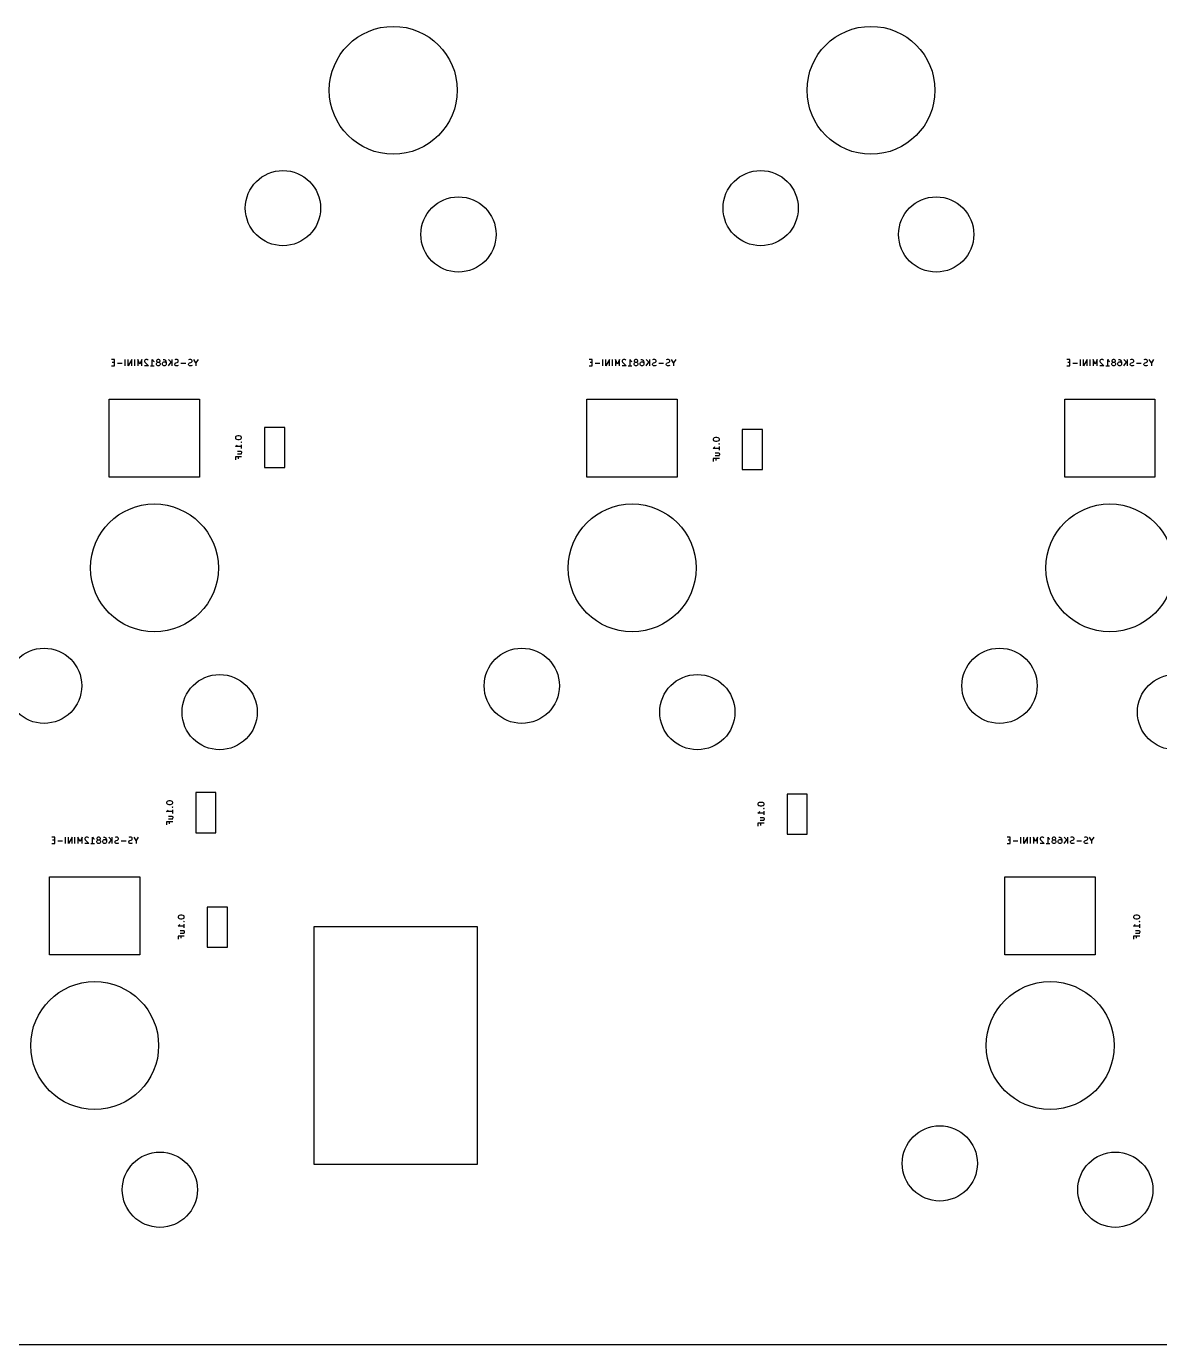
# Model space of a CAD drawing. Header units: millimetres. Extents: x -19 to 311, y -2 to 103.
# Drawn here: x 180.8 to 226, y -2.4 to 50.2 of the extents above; entities that cross this region are included whole.
import ezdxf

# ---------------------------------------------------------------- set-up
doc = ezdxf.new("R2010")
doc.units = ezdxf.units.MM
doc.layers.add('B.Fab', color=155, linetype='CONTINUOUS', true_color=0x585d84)
doc.layers.add('Edge.Cuts', color=254, linetype='CONTINUOUS', true_color=0xd0d2cd)

msp = doc.modelspace()

# ---------------------------------------------------------------- linework, layer by layer
at = {"layer": 'B.Fab', "linetype": 'CONTINUOUS'}
for p, q in [((184.331761, 36.886426), (184.212713, 36.886426)), ((184.331761, 36.636426), (184.331761, 36.886426)), ((184.760333, 36.636426), (184.760333, 36.886426)), ((185.022238, 36.886426), (184.879381, 36.636426)), ((184.879381, 36.636426), (184.879381, 36.886426)), ((185.022238, 36.636426), (185.022238, 36.886426)), ((185.141286, 36.636426), (185.141286, 36.886426)), ((185.343666, 36.707854), (185.260333, 36.886426)), ((185.260333, 36.886426), (185.260333, 36.636426)), ((185.427, 36.886426), (185.343666, 36.707854)), ((185.427, 36.636426), (185.427, 36.886426)), ((185.546047, 36.862616), (185.534142, 36.838807)), ((185.534142, 36.838807), (185.534142, 36.814997)), ((185.534142, 36.814997), (185.546047, 36.779283)), ((185.557952, 36.874521), (185.546047, 36.862616)), ((185.581761, 36.886426), (185.557952, 36.874521)), ((185.641285, 36.886426), (185.581761, 36.886426)), ((185.665095, 36.874521), (185.641285, 36.886426)), ((185.676999, 36.862616), (185.665095, 36.874521)), ((185.843666, 36.636426), (185.843666, 36.886426)), ((185.843666, 36.886426), (185.867475, 36.850711)), ((185.867475, 36.850711), (185.891285, 36.826902)), ((185.891285, 36.826902), (185.915094, 36.814997)), ((186.022237, 36.862616), (186.010332, 36.838807)), ((186.010332, 36.838807), (186.010332, 36.826902)), ((186.010332, 36.826902), (186.022237, 36.803092)), ((186.034142, 36.874521), (186.022237, 36.862616)), ((186.057951, 36.886426), (186.034142, 36.874521)), ((186.10557, 36.886426), (186.057951, 36.886426)), ((186.12938, 36.874521), (186.10557, 36.886426)), ((186.141285, 36.862616), (186.12938, 36.874521)), ((186.153189, 36.838807), (186.141285, 36.862616)), ((186.141285, 36.803092), (186.153189, 36.826902)), ((186.153189, 36.826902), (186.153189, 36.838807)), ((186.272237, 36.886426), (186.319856, 36.886426)), ((186.319856, 36.886426), (186.343665, 36.874521)), ((186.343665, 36.874521), (186.35557, 36.862616)), ((186.35557, 36.862616), (186.37938, 36.826902)), ((186.37938, 36.826902), (186.391284, 36.779283)), ((186.486523, 36.886426), (186.62938, 36.743569)), ((186.62938, 36.636426), (186.62938, 36.886426)), ((186.772237, 36.886426), (186.736522, 36.874521)), ((186.83176, 36.886426), (186.772237, 36.886426)), ((186.85557, 36.874521), (186.83176, 36.886426)), ((186.867475, 36.862616), (186.85557, 36.874521)), ((186.879379, 36.838807), (186.867475, 36.862616)), ((186.867475, 36.791188), (186.879379, 36.814997)), ((186.879379, 36.814997), (186.879379, 36.838807)), ((187.319856, 36.886426), (187.284141, 36.874521)), ((187.379379, 36.886426), (187.319856, 36.886426)), ((187.403189, 36.874521), (187.379379, 36.886426)), ((187.415094, 36.862616), (187.403189, 36.874521)), ((187.426998, 36.838807), (187.415094, 36.862616)), ((187.415094, 36.791188), (187.426998, 36.814997)), ((187.426998, 36.814997), (187.426998, 36.838807)), ((187.581761, 36.755473), (187.498427, 36.886426)), ((187.665094, 36.886426), (187.581761, 36.755473)), ((203.381761, 36.886426), (203.262713, 36.886426)), ((203.381761, 36.636426), (203.381761, 36.886426)), ((203.810333, 36.636426), (203.810333, 36.886426)), ((204.072238, 36.886426), (203.929381, 36.636426)), ((203.929381, 36.636426), (203.929381, 36.886426)), ((204.072238, 36.636426), (204.072238, 36.886426)), ((204.191286, 36.636426), (204.191286, 36.886426)), ((204.393666, 36.707854), (204.310333, 36.886426)), ((204.310333, 36.886426), (204.310333, 36.636426)), ((204.477, 36.886426), (204.393666, 36.707854)), ((204.477, 36.636426), (204.477, 36.886426)), ((204.596047, 36.862616), (204.584142, 36.838807)), ((204.584142, 36.838807), (204.584142, 36.814997)), ((204.584142, 36.814997), (204.596047, 36.779283)), ((204.607952, 36.874521), (204.596047, 36.862616)), ((204.631761, 36.886426), (204.607952, 36.874521)), ((204.691285, 36.886426), (204.631761, 36.886426)), ((204.715095, 36.874521), (204.691285, 36.886426)), ((204.726999, 36.862616), (204.715095, 36.874521)), ((204.893666, 36.636426), (204.893666, 36.886426)), ((204.893666, 36.886426), (204.917475, 36.850711)), ((204.917475, 36.850711), (204.941285, 36.826902)), ((204.941285, 36.826902), (204.965094, 36.814997)), ((205.072237, 36.862616), (205.060332, 36.838807)), ((205.060332, 36.838807), (205.060332, 36.826902)), ((205.060332, 36.826902), (205.072237, 36.803092)), ((205.084142, 36.874521), (205.072237, 36.862616)), ((205.107951, 36.886426), (205.084142, 36.874521)), ((205.15557, 36.886426), (205.107951, 36.886426)), ((205.17938, 36.874521), (205.15557, 36.886426)), ((205.191285, 36.862616), (205.17938, 36.874521)), ((205.203189, 36.838807), (205.191285, 36.862616)), ((205.191285, 36.803092), (205.203189, 36.826902)), ((205.203189, 36.826902), (205.203189, 36.838807)), ((205.322237, 36.886426), (205.369856, 36.886426)), ((205.369856, 36.886426), (205.393665, 36.874521)), ((205.393665, 36.874521), (205.40557, 36.862616)), ((205.40557, 36.862616), (205.42938, 36.826902)), ((205.42938, 36.826902), (205.441284, 36.779283)), ((205.536523, 36.886426), (205.67938, 36.743569)), ((205.67938, 36.636426), (205.67938, 36.886426)), ((205.822237, 36.886426), (205.786522, 36.874521)), ((205.88176, 36.886426), (205.822237, 36.886426)), ((205.90557, 36.874521), (205.88176, 36.886426)), ((205.917475, 36.862616), (205.90557, 36.874521)), ((205.929379, 36.838807), (205.917475, 36.862616)), ((205.917475, 36.791188), (205.929379, 36.814997)), ((205.929379, 36.814997), (205.929379, 36.838807)), ((206.369856, 36.886426), (206.334141, 36.874521)), ((206.429379, 36.886426), (206.369856, 36.886426)), ((206.453189, 36.874521), (206.429379, 36.886426)), ((206.465094, 36.862616), (206.453189, 36.874521)), ((206.476998, 36.838807), (206.465094, 36.862616)), ((206.465094, 36.791188), (206.476998, 36.814997)), ((206.476998, 36.814997), (206.476998, 36.838807)), ((206.631761, 36.755473), (206.548427, 36.886426)), ((206.715094, 36.886426), (206.631761, 36.755473)), ((222.431761, 36.886426), (222.312713, 36.886426)), ((222.431761, 36.636426), (222.431761, 36.886426)), ((222.860333, 36.636426), (222.860333, 36.886426)), ((223.122238, 36.886426), (222.979381, 36.636426)), ((222.979381, 36.636426), (222.979381, 36.886426)), ((223.122238, 36.636426), (223.122238, 36.886426)), ((223.241286, 36.636426), (223.241286, 36.886426)), ((223.443666, 36.707854), (223.360333, 36.886426)), ((223.360333, 36.886426), (223.360333, 36.636426)), ((223.527, 36.886426), (223.443666, 36.707854)), ((223.527, 36.636426), (223.527, 36.886426)), ((223.646047, 36.862616), (223.634142, 36.838807)), ((223.634142, 36.838807), (223.634142, 36.814997)), ((223.634142, 36.814997), (223.646047, 36.779283)), ((223.657952, 36.874521), (223.646047, 36.862616)), ((223.681761, 36.886426), (223.657952, 36.874521)), ((223.741285, 36.886426), (223.681761, 36.886426)), ((223.765095, 36.874521), (223.741285, 36.886426)), ((223.776999, 36.862616), (223.765095, 36.874521)), ((223.943666, 36.636426), (223.943666, 36.886426)), ((223.943666, 36.886426), (223.967475, 36.850711)), ((223.967475, 36.850711), (223.991285, 36.826902)), ((223.991285, 36.826902), (224.015094, 36.814997)), ((224.122237, 36.862616), (224.110332, 36.838807)), ((224.110332, 36.838807), (224.110332, 36.826902)), ((224.110332, 36.826902), (224.122237, 36.803092)), ((224.134142, 36.874521), (224.122237, 36.862616)), ((224.157951, 36.886426), (224.134142, 36.874521)), ((224.20557, 36.886426), (224.157951, 36.886426)), ((224.22938, 36.874521), (224.20557, 36.886426)), ((224.241285, 36.862616), (224.22938, 36.874521)), ((224.253189, 36.838807), (224.241285, 36.862616)), ((224.241285, 36.803092), (224.253189, 36.826902)), ((224.253189, 36.826902), (224.253189, 36.838807)), ((224.372237, 36.886426), (224.419856, 36.886426)), ((224.419856, 36.886426), (224.443665, 36.874521)), ((224.443665, 36.874521), (224.45557, 36.862616)), ((224.45557, 36.862616), (224.47938, 36.826902)), ((224.47938, 36.826902), (224.491284, 36.779283)), ((224.586523, 36.886426), (224.72938, 36.743569)), ((224.72938, 36.636426), (224.72938, 36.886426)), ((224.872237, 36.886426), (224.836522, 36.874521)), ((224.93176, 36.886426), (224.872237, 36.886426)), ((224.95557, 36.874521), (224.93176, 36.886426)), ((224.967475, 36.862616), (224.95557, 36.874521)), ((224.979379, 36.838807), (224.967475, 36.862616)), ((224.967475, 36.791188), (224.979379, 36.814997)), ((224.979379, 36.814997), (224.979379, 36.838807)), ((225.419856, 36.886426), (225.384141, 36.874521)), ((225.479379, 36.886426), (225.419856, 36.886426)), ((225.503189, 36.874521), (225.479379, 36.886426)), ((225.515094, 36.862616), (225.503189, 36.874521)), ((225.526998, 36.838807), (225.515094, 36.862616)), ((225.515094, 36.791188), (225.526998, 36.814997)), ((225.526998, 36.814997), (225.526998, 36.838807)), ((225.681761, 36.755473), (225.598427, 36.886426)), ((225.765094, 36.886426), (225.681761, 36.755473)), ((184.212713, 36.636426), (184.331761, 36.636426)), ((184.331761, 36.767378), (184.248427, 36.767378)), ((184.641285, 36.731664), (184.450809, 36.731664)), ((185.688904, 36.636426), (185.534142, 36.636426)), ((185.546047, 36.779283), (185.688904, 36.636426)), ((185.772237, 36.636426), (185.915094, 36.636426)), ((186.010332, 36.731664), (186.022237, 36.755473)), ((186.010332, 36.684045), (186.010332, 36.731664)), ((186.022237, 36.660235), (186.010332, 36.684045)), ((186.022237, 36.803092), (186.034142, 36.791188)), ((186.022237, 36.755473), (186.034142, 36.767378)), ((186.034142, 36.64833), (186.022237, 36.660235)), ((186.034142, 36.791188), (186.057951, 36.779283)), ((186.034142, 36.767378), (186.057951, 36.779283)), ((186.057951, 36.636426), (186.034142, 36.64833)), ((186.057951, 36.779283), (186.10557, 36.779283)), ((186.10557, 36.636426), (186.057951, 36.636426)), ((186.10557, 36.779283), (186.12938, 36.791188)), ((186.10557, 36.779283), (186.12938, 36.767378)), ((186.12938, 36.64833), (186.10557, 36.636426)), ((186.12938, 36.791188), (186.141285, 36.803092)), ((186.12938, 36.767378), (186.141285, 36.755473)), ((186.141285, 36.660235), (186.12938, 36.64833)), ((186.141285, 36.755473), (186.153189, 36.731664)), ((186.153189, 36.684045), (186.141285, 36.660235)), ((186.153189, 36.731664), (186.153189, 36.684045)), ((186.248427, 36.743569), (186.260332, 36.767378)), ((186.248427, 36.684045), (186.248427, 36.743569)), ((186.260332, 36.660235), (186.248427, 36.684045)), ((186.260332, 36.767378), (186.272237, 36.779283)), ((186.272237, 36.64833), (186.260332, 36.660235)), ((186.272237, 36.779283), (186.296046, 36.791188)), ((186.296046, 36.636426), (186.272237, 36.64833)), ((186.296046, 36.791188), (186.343665, 36.791188)), ((186.343665, 36.636426), (186.296046, 36.636426)), ((186.343665, 36.791188), (186.367475, 36.779283)), ((186.367475, 36.64833), (186.343665, 36.636426)), ((186.367475, 36.779283), (186.37938, 36.767378)), ((186.37938, 36.660235), (186.367475, 36.64833)), ((186.37938, 36.767378), (186.391284, 36.743569)), ((186.391284, 36.684045), (186.37938, 36.660235)), ((186.391284, 36.779283), (186.391284, 36.684045)), ((186.486523, 36.636426), (186.593665, 36.779283)), ((186.736522, 36.707854), (186.748427, 36.731664)), ((186.736522, 36.684045), (186.736522, 36.707854)), ((186.748427, 36.660235), (186.736522, 36.684045)), ((186.748427, 36.731664), (186.760332, 36.743569)), ((186.760332, 36.64833), (186.748427, 36.660235)), ((186.760332, 36.743569), (186.784141, 36.755473)), ((186.784141, 36.636426), (186.760332, 36.64833)), ((186.784141, 36.755473), (186.83176, 36.767378)), ((186.843665, 36.636426), (186.784141, 36.636426)), ((186.83176, 36.767378), (186.85557, 36.779283)), ((186.879379, 36.64833), (186.843665, 36.636426)), ((186.85557, 36.779283), (186.867475, 36.791188)), ((187.176999, 36.731664), (186.986523, 36.731664)), ((187.284141, 36.707854), (187.296046, 36.731664)), ((187.284141, 36.684045), (187.284141, 36.707854)), ((187.296046, 36.660235), (187.284141, 36.684045)), ((187.296046, 36.731664), (187.307951, 36.743569)), ((187.307951, 36.64833), (187.296046, 36.660235)), ((187.307951, 36.743569), (187.33176, 36.755473)), ((187.33176, 36.636426), (187.307951, 36.64833)), ((187.33176, 36.755473), (187.379379, 36.767378)), ((187.391284, 36.636426), (187.33176, 36.636426)), ((187.379379, 36.767378), (187.403189, 36.779283)), ((187.426998, 36.64833), (187.391284, 36.636426)), ((187.403189, 36.779283), (187.415094, 36.791188)), ((187.581761, 36.755473), (187.581761, 36.636426)), ((203.262713, 36.636426), (203.381761, 36.636426)), ((203.381761, 36.767378), (203.298427, 36.767378)), ((203.691285, 36.731664), (203.500809, 36.731664)), ((204.738904, 36.636426), (204.584142, 36.636426)), ((204.596047, 36.779283), (204.738904, 36.636426)), ((204.822237, 36.636426), (204.965094, 36.636426)), ((205.060332, 36.731664), (205.072237, 36.755473)), ((205.060332, 36.684045), (205.060332, 36.731664)), ((205.072237, 36.660235), (205.060332, 36.684045)), ((205.072237, 36.803092), (205.084142, 36.791188)), ((205.072237, 36.755473), (205.084142, 36.767378)), ((205.084142, 36.64833), (205.072237, 36.660235)), ((205.084142, 36.791188), (205.107951, 36.779283)), ((205.084142, 36.767378), (205.107951, 36.779283)), ((205.107951, 36.636426), (205.084142, 36.64833)), ((205.107951, 36.779283), (205.15557, 36.779283)), ((205.15557, 36.636426), (205.107951, 36.636426)), ((205.15557, 36.779283), (205.17938, 36.791188)), ((205.15557, 36.779283), (205.17938, 36.767378)), ((205.17938, 36.64833), (205.15557, 36.636426)), ((205.17938, 36.791188), (205.191285, 36.803092)), ((205.17938, 36.767378), (205.191285, 36.755473)), ((205.191285, 36.660235), (205.17938, 36.64833)), ((205.191285, 36.755473), (205.203189, 36.731664)), ((205.203189, 36.684045), (205.191285, 36.660235)), ((205.203189, 36.731664), (205.203189, 36.684045)), ((205.298427, 36.743569), (205.310332, 36.767378)), ((205.298427, 36.684045), (205.298427, 36.743569)), ((205.310332, 36.660235), (205.298427, 36.684045)), ((205.310332, 36.767378), (205.322237, 36.779283)), ((205.322237, 36.64833), (205.310332, 36.660235)), ((205.322237, 36.779283), (205.346046, 36.791188)), ((205.346046, 36.636426), (205.322237, 36.64833)), ((205.346046, 36.791188), (205.393665, 36.791188)), ((205.393665, 36.636426), (205.346046, 36.636426)), ((205.393665, 36.791188), (205.417475, 36.779283)), ((205.417475, 36.64833), (205.393665, 36.636426)), ((205.417475, 36.779283), (205.42938, 36.767378)), ((205.42938, 36.660235), (205.417475, 36.64833)), ((205.42938, 36.767378), (205.441284, 36.743569)), ((205.441284, 36.684045), (205.42938, 36.660235)), ((205.441284, 36.779283), (205.441284, 36.684045)), ((205.536523, 36.636426), (205.643665, 36.779283)), ((205.786522, 36.707854), (205.798427, 36.731664)), ((205.786522, 36.684045), (205.786522, 36.707854)), ((205.798427, 36.660235), (205.786522, 36.684045)), ((205.798427, 36.731664), (205.810332, 36.743569)), ((205.810332, 36.64833), (205.798427, 36.660235)), ((205.810332, 36.743569), (205.834141, 36.755473)), ((205.834141, 36.636426), (205.810332, 36.64833)), ((205.834141, 36.755473), (205.88176, 36.767378)), ((205.893665, 36.636426), (205.834141, 36.636426)), ((205.88176, 36.767378), (205.90557, 36.779283)), ((205.929379, 36.64833), (205.893665, 36.636426)), ((205.90557, 36.779283), (205.917475, 36.791188)), ((206.226999, 36.731664), (206.036523, 36.731664)), ((206.334141, 36.707854), (206.346046, 36.731664)), ((206.334141, 36.684045), (206.334141, 36.707854)), ((206.346046, 36.660235), (206.334141, 36.684045)), ((206.346046, 36.731664), (206.357951, 36.743569)), ((206.357951, 36.64833), (206.346046, 36.660235)), ((206.357951, 36.743569), (206.38176, 36.755473)), ((206.38176, 36.636426), (206.357951, 36.64833)), ((206.38176, 36.755473), (206.429379, 36.767378)), ((206.441284, 36.636426), (206.38176, 36.636426)), ((206.429379, 36.767378), (206.453189, 36.779283)), ((206.476998, 36.64833), (206.441284, 36.636426)), ((206.453189, 36.779283), (206.465094, 36.791188)), ((206.631761, 36.755473), (206.631761, 36.636426)), ((222.312713, 36.636426), (222.431761, 36.636426)), ((222.431761, 36.767378), (222.348427, 36.767378)), ((222.741285, 36.731664), (222.550809, 36.731664)), ((223.788904, 36.636426), (223.634142, 36.636426)), ((223.646047, 36.779283), (223.788904, 36.636426)), ((223.872237, 36.636426), (224.015094, 36.636426)), ((224.110332, 36.731664), (224.122237, 36.755473)), ((224.110332, 36.684045), (224.110332, 36.731664)), ((224.122237, 36.660235), (224.110332, 36.684045)), ((224.122237, 36.803092), (224.134142, 36.791188)), ((224.122237, 36.755473), (224.134142, 36.767378)), ((224.134142, 36.64833), (224.122237, 36.660235)), ((224.134142, 36.791188), (224.157951, 36.779283)), ((224.134142, 36.767378), (224.157951, 36.779283)), ((224.157951, 36.636426), (224.134142, 36.64833)), ((224.157951, 36.779283), (224.20557, 36.779283)), ((224.20557, 36.636426), (224.157951, 36.636426)), ((224.20557, 36.779283), (224.22938, 36.791188)), ((224.20557, 36.779283), (224.22938, 36.767378)), ((224.22938, 36.64833), (224.20557, 36.636426)), ((224.22938, 36.791188), (224.241285, 36.803092)), ((224.22938, 36.767378), (224.241285, 36.755473)), ((224.241285, 36.660235), (224.22938, 36.64833)), ((224.241285, 36.755473), (224.253189, 36.731664)), ((224.253189, 36.684045), (224.241285, 36.660235)), ((224.253189, 36.731664), (224.253189, 36.684045)), ((224.348427, 36.743569), (224.360332, 36.767378)), ((224.348427, 36.684045), (224.348427, 36.743569)), ((224.360332, 36.660235), (224.348427, 36.684045)), ((224.360332, 36.767378), (224.372237, 36.779283)), ((224.372237, 36.64833), (224.360332, 36.660235)), ((224.372237, 36.779283), (224.396046, 36.791188)), ((224.396046, 36.636426), (224.372237, 36.64833)), ((224.396046, 36.791188), (224.443665, 36.791188)), ((224.443665, 36.636426), (224.396046, 36.636426)), ((224.443665, 36.791188), (224.467475, 36.779283)), ((224.467475, 36.64833), (224.443665, 36.636426)), ((224.467475, 36.779283), (224.47938, 36.767378)), ((224.47938, 36.660235), (224.467475, 36.64833)), ((224.47938, 36.767378), (224.491284, 36.743569)), ((224.491284, 36.684045), (224.47938, 36.660235)), ((224.491284, 36.779283), (224.491284, 36.684045)), ((224.586523, 36.636426), (224.693665, 36.779283)), ((224.836522, 36.707854), (224.848427, 36.731664)), ((224.836522, 36.684045), (224.836522, 36.707854)), ((224.848427, 36.660235), (224.836522, 36.684045)), ((224.848427, 36.731664), (224.860332, 36.743569)), ((224.860332, 36.64833), (224.848427, 36.660235)), ((224.860332, 36.743569), (224.884141, 36.755473)), ((224.884141, 36.636426), (224.860332, 36.64833)), ((224.884141, 36.755473), (224.93176, 36.767378)), ((224.943665, 36.636426), (224.884141, 36.636426)), ((224.93176, 36.767378), (224.95557, 36.779283)), ((224.979379, 36.64833), (224.943665, 36.636426)), ((224.95557, 36.779283), (224.967475, 36.791188)), ((225.276999, 36.731664), (225.086523, 36.731664)), ((225.384141, 36.707854), (225.396046, 36.731664)), ((225.384141, 36.684045), (225.384141, 36.707854)), ((225.396046, 36.660235), (225.384141, 36.684045)), ((225.396046, 36.731664), (225.407951, 36.743569)), ((225.407951, 36.64833), (225.396046, 36.660235)), ((225.407951, 36.743569), (225.43176, 36.755473)), ((225.43176, 36.636426), (225.407951, 36.64833)), ((225.43176, 36.755473), (225.479379, 36.767378)), ((225.491284, 36.636426), (225.43176, 36.636426)), ((225.479379, 36.767378), (225.503189, 36.779283)), ((225.526998, 36.64833), (225.491284, 36.636426)), ((225.503189, 36.779283), (225.515094, 36.791188)), ((225.681761, 36.755473), (225.681761, 36.636426)), ((189.166729, 33.809024), (189.154824, 33.785215)), ((189.154824, 33.785215), (189.154824, 33.761405)), ((189.154824, 33.761405), (189.166729, 33.737596)), ((189.178634, 33.820929), (189.166729, 33.809024)), ((189.166729, 33.737596), (189.178634, 33.725691)), ((189.202443, 33.832834), (189.178634, 33.820929)), ((189.178634, 33.725691), (189.202443, 33.713786)), ((189.250062, 33.844738), (189.202443, 33.832834)), ((189.202443, 33.713786), (189.250062, 33.701881)), ((189.309586, 33.844738), (189.250062, 33.844738)), ((189.250062, 33.701881), (189.309586, 33.701881)), ((189.357205, 33.832834), (189.309586, 33.844738)), ((189.309586, 33.701881), (189.357205, 33.713786)), ((189.381015, 33.820929), (189.357205, 33.832834)), ((189.357205, 33.713786), (189.381015, 33.725691)), ((189.39292, 33.809024), (189.381015, 33.820929)), ((189.381015, 33.725691), (189.39292, 33.737596)), ((189.404824, 33.785215), (189.39292, 33.809024)), ((189.39292, 33.737596), (189.404824, 33.761405)), ((189.404824, 33.761405), (189.404824, 33.785215)), ((190.32125, 34.1745), (190.32125, 32.5745)), ((191.12125, 34.1745), (190.32125, 34.1745)), ((191.12125, 32.5745), (191.12125, 34.1745)), ((208.216729, 33.735024), (208.204824, 33.711215)), ((208.204824, 33.711215), (208.204824, 33.687405)), ((208.204824, 33.687405), (208.216729, 33.663596)), ((208.228634, 33.746929), (208.216729, 33.735024)), ((208.216729, 33.663596), (208.228634, 33.651691)), ((208.252443, 33.758834), (208.228634, 33.746929)), ((208.228634, 33.651691), (208.252443, 33.639786)), ((208.300062, 33.770738), (208.252443, 33.758834)), ((208.359586, 33.770738), (208.300062, 33.770738)), ((208.407205, 33.758834), (208.359586, 33.770738)), ((208.431015, 33.746929), (208.407205, 33.758834)), ((208.407205, 33.639786), (208.431015, 33.651691)), ((208.44292, 33.735024), (208.431015, 33.746929)), ((208.431015, 33.651691), (208.44292, 33.663596)), ((208.454824, 33.711215), (208.44292, 33.735024)), ((208.44292, 33.663596), (208.454824, 33.687405)), ((208.454824, 33.687405), (208.454824, 33.711215)), ((209.37125, 34.1005), (209.37125, 32.5005)), ((210.17125, 34.1005), (209.37125, 34.1005)), ((210.17125, 32.5005), (210.17125, 34.1005)), ((189.154824, 33.416167), (189.190539, 33.439976)), ((189.404824, 33.416167), (189.154824, 33.416167)), ((189.190539, 33.439976), (189.214348, 33.463786)), ((189.214348, 33.463786), (189.226253, 33.487595)), ((189.238158, 33.237596), (189.36911, 33.237596)), ((189.238158, 33.130453), (189.404824, 33.130453)), ((189.36911, 33.237596), (189.39292, 33.225691)), ((189.39292, 33.606643), (189.381015, 33.594739)), ((189.381015, 33.594739), (189.39292, 33.582834)), ((189.381015, 33.594739), (189.404824, 33.594739)), ((189.39292, 33.142358), (189.381015, 33.130453)), ((189.404824, 33.594739), (189.39292, 33.606643)), ((189.39292, 33.582834), (189.404824, 33.594739)), ((189.39292, 33.225691), (189.404824, 33.201881)), ((189.404824, 33.166167), (189.39292, 33.142358)), ((189.404824, 33.344738), (189.404824, 33.487595)), ((189.404824, 33.201881), (189.404824, 33.166167)), ((208.204824, 33.342167), (208.240539, 33.365976)), ((208.454824, 33.342167), (208.204824, 33.342167)), ((208.240539, 33.365976), (208.264348, 33.389786)), ((208.252443, 33.639786), (208.300062, 33.627881)), ((208.264348, 33.389786), (208.276253, 33.413595)), ((208.288158, 33.163596), (208.41911, 33.163596)), ((208.300062, 33.627881), (208.359586, 33.627881)), ((208.359586, 33.627881), (208.407205, 33.639786)), ((208.41911, 33.163596), (208.44292, 33.151691)), ((208.44292, 33.532643), (208.431015, 33.520739)), ((208.431015, 33.520739), (208.44292, 33.508834)), ((208.431015, 33.520739), (208.454824, 33.520739)), ((208.454824, 33.520739), (208.44292, 33.532643)), ((208.44292, 33.508834), (208.454824, 33.520739)), ((208.44292, 33.151691), (208.454824, 33.127881)), ((208.454824, 33.270738), (208.454824, 33.413595)), ((208.454824, 33.127881), (208.454824, 33.092167)), ((189.404824, 33.011406), (189.154824, 33.011406)), ((189.154824, 33.011406), (189.154824, 32.892358)), ((189.273872, 32.928072), (189.273872, 33.011406)), ((208.454824, 32.937406), (208.204824, 32.937406)), ((208.204824, 32.937406), (208.204824, 32.818358)), ((208.288158, 33.056453), (208.454824, 33.056453)), ((208.323872, 32.854072), (208.323872, 32.937406)), ((208.44292, 33.068358), (208.431015, 33.056453)), ((208.454824, 33.092167), (208.44292, 33.068358)), ((190.32125, 32.5745), (191.12125, 32.5745)), ((209.37125, 32.5005), (210.17125, 32.5005)), ((187.57425, 19.615), (187.57425, 18.015)), ((188.37425, 19.615), (187.57425, 19.615)), ((188.37425, 18.015), (188.37425, 19.615)), ((211.15975, 19.555), (211.15975, 17.955)), ((211.95975, 19.555), (211.15975, 19.555)), ((211.95975, 17.955), (211.95975, 19.555)), ((186.419729, 19.249524), (186.407824, 19.225715)), ((186.407824, 19.225715), (186.407824, 19.201905)), ((186.407824, 19.201905), (186.419729, 19.178096)), ((186.431634, 19.261429), (186.419729, 19.249524)), ((186.419729, 19.178096), (186.431634, 19.166191)), ((186.455443, 19.273334), (186.431634, 19.261429)), ((186.431634, 19.166191), (186.455443, 19.154286)), ((186.503062, 19.285238), (186.455443, 19.273334)), ((186.455443, 19.154286), (186.503062, 19.142381)), ((186.467348, 18.904286), (186.479253, 18.928095)), ((186.562586, 19.285238), (186.503062, 19.285238)), ((186.503062, 19.142381), (186.562586, 19.142381)), ((186.610205, 19.273334), (186.562586, 19.285238)), ((186.562586, 19.142381), (186.610205, 19.154286)), ((186.634015, 19.261429), (186.610205, 19.273334)), ((186.610205, 19.154286), (186.634015, 19.166191)), ((186.64592, 19.249524), (186.634015, 19.261429)), ((186.634015, 19.166191), (186.64592, 19.178096)), ((186.64592, 19.047143), (186.634015, 19.035239)), ((186.634015, 19.035239), (186.64592, 19.023334)), ((186.634015, 19.035239), (186.657824, 19.035239)), ((186.657824, 19.225715), (186.64592, 19.249524)), ((186.64592, 19.178096), (186.657824, 19.201905)), ((186.657824, 19.035239), (186.64592, 19.047143)), ((186.64592, 19.023334), (186.657824, 19.035239)), ((186.657824, 19.201905), (186.657824, 19.225715)), ((186.657824, 18.785238), (186.657824, 18.928095)), ((210.005229, 19.189524), (209.993324, 19.165715)), ((209.993324, 19.165715), (209.993324, 19.141905)), ((209.993324, 19.141905), (210.005229, 19.118096)), ((210.017134, 19.201429), (210.005229, 19.189524)), ((210.005229, 19.118096), (210.017134, 19.106191)), ((210.040943, 19.213334), (210.017134, 19.201429)), ((210.017134, 19.106191), (210.040943, 19.094286)), ((210.088562, 19.225238), (210.040943, 19.213334)), ((210.040943, 19.094286), (210.088562, 19.082381)), ((210.148086, 19.225238), (210.088562, 19.225238)), ((210.088562, 19.082381), (210.148086, 19.082381)), ((210.195705, 19.213334), (210.148086, 19.225238)), ((210.148086, 19.082381), (210.195705, 19.094286)), ((210.219515, 19.201429), (210.195705, 19.213334)), ((210.195705, 19.094286), (210.219515, 19.106191)), ((210.23142, 19.189524), (210.219515, 19.201429)), ((210.219515, 19.106191), (210.23142, 19.118096)), ((210.23142, 18.987143), (210.219515, 18.975239)), ((210.219515, 18.975239), (210.23142, 18.963334)), ((210.219515, 18.975239), (210.243324, 18.975239)), ((210.243324, 19.165715), (210.23142, 19.189524)), ((210.23142, 19.118096), (210.243324, 19.141905)), ((210.243324, 18.975239), (210.23142, 18.987143)), ((210.23142, 18.963334), (210.243324, 18.975239)), ((210.243324, 19.141905), (210.243324, 19.165715)), ((186.407824, 18.856667), (186.443539, 18.880476)), ((186.657824, 18.856667), (186.407824, 18.856667)), ((186.657824, 18.451906), (186.407824, 18.451906)), ((186.407824, 18.451906), (186.407824, 18.332858)), ((186.443539, 18.880476), (186.467348, 18.904286)), ((186.491158, 18.678096), (186.62211, 18.678096)), ((186.491158, 18.570953), (186.657824, 18.570953)), ((186.526872, 18.368572), (186.526872, 18.451906)), ((186.62211, 18.678096), (186.64592, 18.666191)), ((186.64592, 18.582858), (186.634015, 18.570953)), ((186.64592, 18.666191), (186.657824, 18.642381)), ((186.657824, 18.606667), (186.64592, 18.582858)), ((186.657824, 18.642381), (186.657824, 18.606667)), ((209.993324, 18.796667), (210.029039, 18.820476)), ((210.243324, 18.796667), (209.993324, 18.796667)), ((210.029039, 18.820476), (210.052848, 18.844286)), ((210.052848, 18.844286), (210.064753, 18.868095)), ((210.076658, 18.618096), (210.20761, 18.618096)), ((210.076658, 18.510953), (210.243324, 18.510953)), ((210.20761, 18.618096), (210.23142, 18.606191)), ((210.23142, 18.522858), (210.219515, 18.510953)), ((210.23142, 18.606191), (210.243324, 18.582381)), ((210.243324, 18.546667), (210.23142, 18.522858)), ((210.243324, 18.725238), (210.243324, 18.868095)), ((210.243324, 18.582381), (210.243324, 18.546667)), ((187.57425, 18.015), (188.37425, 18.015)), ((210.243324, 18.391906), (209.993324, 18.391906)), ((209.993324, 18.391906), (209.993324, 18.272858)), ((210.112372, 18.308572), (210.112372, 18.391906)), ((211.15975, 17.955), (211.95975, 17.955)), ((181.950461, 17.836426), (181.831413, 17.836426)), ((181.831413, 17.586426), (181.950461, 17.586426)), ((181.950461, 17.717378), (181.867127, 17.717378)), ((181.950461, 17.586426), (181.950461, 17.836426)), ((182.259985, 17.681664), (182.069509, 17.681664)), ((182.379033, 17.586426), (182.379033, 17.836426)), ((182.640938, 17.836426), (182.498081, 17.586426)), ((182.498081, 17.586426), (182.498081, 17.836426)), ((182.640938, 17.586426), (182.640938, 17.836426)), ((182.759986, 17.586426), (182.759986, 17.836426)), ((182.962366, 17.657854), (182.879033, 17.836426)), ((182.879033, 17.836426), (182.879033, 17.586426)), ((183.0457, 17.836426), (182.962366, 17.657854)), ((183.0457, 17.586426), (183.0457, 17.836426)), ((183.164747, 17.812616), (183.152842, 17.788807)), ((183.152842, 17.788807), (183.152842, 17.764997)), ((183.152842, 17.764997), (183.164747, 17.729283)), ((183.307604, 17.586426), (183.152842, 17.586426)), ((183.176652, 17.824521), (183.164747, 17.812616)), ((183.164747, 17.729283), (183.307604, 17.586426)), ((183.200461, 17.836426), (183.176652, 17.824521)), ((183.259985, 17.836426), (183.200461, 17.836426)), ((183.283795, 17.824521), (183.259985, 17.836426)), ((183.295699, 17.812616), (183.283795, 17.824521)), ((183.390937, 17.586426), (183.533794, 17.586426)), ((183.462366, 17.586426), (183.462366, 17.836426)), ((183.462366, 17.836426), (183.486175, 17.800711)), ((183.486175, 17.800711), (183.509985, 17.776902)), ((183.509985, 17.776902), (183.533794, 17.764997)), ((183.640937, 17.812616), (183.629032, 17.788807)), ((183.629032, 17.788807), (183.629032, 17.776902)), ((183.629032, 17.776902), (183.640937, 17.753092)), ((183.629032, 17.681664), (183.640937, 17.705473)), ((183.629032, 17.634045), (183.629032, 17.681664)), ((183.640937, 17.610235), (183.629032, 17.634045)), ((183.652842, 17.824521), (183.640937, 17.812616)), ((183.640937, 17.753092), (183.652842, 17.741188)), ((183.640937, 17.705473), (183.652842, 17.717378)), ((183.652842, 17.59833), (183.640937, 17.610235)), ((183.676651, 17.836426), (183.652842, 17.824521)), ((183.652842, 17.741188), (183.676651, 17.729283)), ((183.652842, 17.717378), (183.676651, 17.729283)), ((183.676651, 17.586426), (183.652842, 17.59833)), ((183.72427, 17.836426), (183.676651, 17.836426)), ((183.676651, 17.729283), (183.72427, 17.729283)), ((183.72427, 17.586426), (183.676651, 17.586426)), ((183.74808, 17.824521), (183.72427, 17.836426)), ((183.72427, 17.729283), (183.74808, 17.741188)), ((183.72427, 17.729283), (183.74808, 17.717378)), ((183.74808, 17.59833), (183.72427, 17.586426)), ((183.759985, 17.812616), (183.74808, 17.824521)), ((183.74808, 17.741188), (183.759985, 17.753092)), ((183.74808, 17.717378), (183.759985, 17.705473)), ((183.759985, 17.610235), (183.74808, 17.59833)), ((183.771889, 17.788807), (183.759985, 17.812616)), ((183.759985, 17.753092), (183.771889, 17.776902)), ((183.759985, 17.705473), (183.771889, 17.681664)), ((183.771889, 17.634045), (183.759985, 17.610235)), ((183.771889, 17.776902), (183.771889, 17.788807)), ((183.771889, 17.681664), (183.771889, 17.634045)), ((183.867127, 17.693569), (183.879032, 17.717378)), ((183.867127, 17.634045), (183.867127, 17.693569)), ((183.879032, 17.610235), (183.867127, 17.634045)), ((183.879032, 17.717378), (183.890937, 17.729283)), ((183.890937, 17.59833), (183.879032, 17.610235)), ((183.890937, 17.836426), (183.938556, 17.836426)), ((183.890937, 17.729283), (183.914746, 17.741188)), ((183.914746, 17.586426), (183.890937, 17.59833)), ((183.914746, 17.741188), (183.962365, 17.741188)), ((183.962365, 17.586426), (183.914746, 17.586426)), ((183.938556, 17.836426), (183.962365, 17.824521)), ((183.962365, 17.824521), (183.97427, 17.812616)), ((183.962365, 17.741188), (183.986175, 17.729283)), ((183.986175, 17.59833), (183.962365, 17.586426)), ((183.97427, 17.812616), (183.99808, 17.776902)), ((183.986175, 17.729283), (183.99808, 17.717378)), ((183.99808, 17.610235), (183.986175, 17.59833)), ((183.99808, 17.776902), (184.009984, 17.729283)), ((183.99808, 17.717378), (184.009984, 17.693569)), ((184.009984, 17.634045), (183.99808, 17.610235)), ((184.009984, 17.729283), (184.009984, 17.634045)), ((184.105223, 17.836426), (184.24808, 17.693569)), ((184.105223, 17.586426), (184.212365, 17.729283)), ((184.24808, 17.586426), (184.24808, 17.836426)), ((184.390937, 17.836426), (184.355222, 17.824521)), ((184.355222, 17.657854), (184.367127, 17.681664)), ((184.355222, 17.634045), (184.355222, 17.657854)), ((184.367127, 17.610235), (184.355222, 17.634045)), ((184.367127, 17.681664), (184.379032, 17.693569)), ((184.379032, 17.59833), (184.367127, 17.610235)), ((184.379032, 17.693569), (184.402841, 17.705473)), ((184.402841, 17.586426), (184.379032, 17.59833)), ((184.45046, 17.836426), (184.390937, 17.836426)), ((184.402841, 17.705473), (184.45046, 17.717378)), ((184.462365, 17.586426), (184.402841, 17.586426)), ((184.47427, 17.824521), (184.45046, 17.836426)), ((184.45046, 17.717378), (184.47427, 17.729283)), ((184.498079, 17.59833), (184.462365, 17.586426)), ((184.486175, 17.812616), (184.47427, 17.824521)), ((184.47427, 17.729283), (184.486175, 17.741188)), ((184.498079, 17.788807), (184.486175, 17.812616)), ((184.486175, 17.741188), (184.498079, 17.764997)), ((184.498079, 17.764997), (184.498079, 17.788807)), ((184.795699, 17.681664), (184.605223, 17.681664)), ((184.938556, 17.836426), (184.902841, 17.824521)), ((184.902841, 17.657854), (184.914746, 17.681664)), ((184.902841, 17.634045), (184.902841, 17.657854)), ((184.914746, 17.610235), (184.902841, 17.634045)), ((184.914746, 17.681664), (184.926651, 17.693569)), ((184.926651, 17.59833), (184.914746, 17.610235)), ((184.926651, 17.693569), (184.95046, 17.705473)), ((184.95046, 17.586426), (184.926651, 17.59833)), ((184.998079, 17.836426), (184.938556, 17.836426)), ((184.95046, 17.705473), (184.998079, 17.717378)), ((185.009984, 17.586426), (184.95046, 17.586426)), ((185.021889, 17.824521), (184.998079, 17.836426)), ((184.998079, 17.717378), (185.021889, 17.729283)), ((185.045698, 17.59833), (185.009984, 17.586426)), ((185.033794, 17.812616), (185.021889, 17.824521)), ((185.021889, 17.729283), (185.033794, 17.741188)), ((185.045698, 17.788807), (185.033794, 17.812616)), ((185.033794, 17.741188), (185.045698, 17.764997)), ((185.045698, 17.764997), (185.045698, 17.788807)), ((185.200461, 17.705473), (185.117127, 17.836426)), ((185.283794, 17.836426), (185.200461, 17.705473)), ((185.200461, 17.705473), (185.200461, 17.586426)), ((220.050461, 17.836426), (219.931413, 17.836426)), ((219.931413, 17.586426), (220.050461, 17.586426)), ((220.050461, 17.717378), (219.967127, 17.717378)), ((220.050461, 17.586426), (220.050461, 17.836426)), ((220.359985, 17.681664), (220.169509, 17.681664)), ((220.479033, 17.586426), (220.479033, 17.836426)), ((220.740938, 17.836426), (220.598081, 17.586426)), ((220.598081, 17.586426), (220.598081, 17.836426)), ((220.740938, 17.586426), (220.740938, 17.836426)), ((220.859986, 17.586426), (220.859986, 17.836426)), ((221.062366, 17.657854), (220.979033, 17.836426)), ((220.979033, 17.836426), (220.979033, 17.586426)), ((221.1457, 17.836426), (221.062366, 17.657854)), ((221.1457, 17.586426), (221.1457, 17.836426)), ((221.264747, 17.812616), (221.252842, 17.788807)), ((221.252842, 17.788807), (221.252842, 17.764997)), ((221.252842, 17.764997), (221.264747, 17.729283)), ((221.407604, 17.586426), (221.252842, 17.586426)), ((221.276652, 17.824521), (221.264747, 17.812616)), ((221.264747, 17.729283), (221.407604, 17.586426)), ((221.300461, 17.836426), (221.276652, 17.824521)), ((221.359985, 17.836426), (221.300461, 17.836426)), ((221.383795, 17.824521), (221.359985, 17.836426)), ((221.395699, 17.812616), (221.383795, 17.824521)), ((221.490937, 17.586426), (221.633794, 17.586426)), ((221.562366, 17.586426), (221.562366, 17.836426)), ((221.562366, 17.836426), (221.586175, 17.800711)), ((221.586175, 17.800711), (221.609985, 17.776902)), ((221.609985, 17.776902), (221.633794, 17.764997)), ((221.740937, 17.812616), (221.729032, 17.788807)), ((221.729032, 17.788807), (221.729032, 17.776902)), ((221.729032, 17.776902), (221.740937, 17.753092)), ((221.729032, 17.681664), (221.740937, 17.705473)), ((221.729032, 17.634045), (221.729032, 17.681664)), ((221.740937, 17.610235), (221.729032, 17.634045)), ((221.752842, 17.824521), (221.740937, 17.812616)), ((221.740937, 17.753092), (221.752842, 17.741188)), ((221.740937, 17.705473), (221.752842, 17.717378)), ((221.752842, 17.59833), (221.740937, 17.610235)), ((221.776651, 17.836426), (221.752842, 17.824521)), ((221.752842, 17.741188), (221.776651, 17.729283)), ((221.752842, 17.717378), (221.776651, 17.729283)), ((221.776651, 17.586426), (221.752842, 17.59833)), ((221.82427, 17.836426), (221.776651, 17.836426)), ((221.776651, 17.729283), (221.82427, 17.729283)), ((221.82427, 17.586426), (221.776651, 17.586426)), ((221.84808, 17.824521), (221.82427, 17.836426)), ((221.82427, 17.729283), (221.84808, 17.741188)), ((221.82427, 17.729283), (221.84808, 17.717378)), ((221.84808, 17.59833), (221.82427, 17.586426)), ((221.859985, 17.812616), (221.84808, 17.824521)), ((221.84808, 17.741188), (221.859985, 17.753092)), ((221.84808, 17.717378), (221.859985, 17.705473)), ((221.859985, 17.610235), (221.84808, 17.59833)), ((221.871889, 17.788807), (221.859985, 17.812616)), ((221.859985, 17.753092), (221.871889, 17.776902)), ((221.859985, 17.705473), (221.871889, 17.681664)), ((221.871889, 17.634045), (221.859985, 17.610235)), ((221.871889, 17.776902), (221.871889, 17.788807)), ((221.871889, 17.681664), (221.871889, 17.634045)), ((221.967127, 17.693569), (221.979032, 17.717378)), ((221.967127, 17.634045), (221.967127, 17.693569)), ((221.979032, 17.610235), (221.967127, 17.634045)), ((221.979032, 17.717378), (221.990937, 17.729283)), ((221.990937, 17.59833), (221.979032, 17.610235)), ((221.990937, 17.836426), (222.038556, 17.836426)), ((221.990937, 17.729283), (222.014746, 17.741188)), ((222.014746, 17.586426), (221.990937, 17.59833)), ((222.014746, 17.741188), (222.062365, 17.741188)), ((222.062365, 17.586426), (222.014746, 17.586426)), ((222.038556, 17.836426), (222.062365, 17.824521)), ((222.062365, 17.824521), (222.07427, 17.812616)), ((222.062365, 17.741188), (222.086175, 17.729283)), ((222.086175, 17.59833), (222.062365, 17.586426)), ((222.07427, 17.812616), (222.09808, 17.776902)), ((222.086175, 17.729283), (222.09808, 17.717378)), ((222.09808, 17.610235), (222.086175, 17.59833)), ((222.09808, 17.776902), (222.109984, 17.729283)), ((222.09808, 17.717378), (222.109984, 17.693569)), ((222.109984, 17.634045), (222.09808, 17.610235)), ((222.109984, 17.729283), (222.109984, 17.634045)), ((222.205223, 17.836426), (222.34808, 17.693569)), ((222.205223, 17.586426), (222.312365, 17.729283)), ((222.34808, 17.586426), (222.34808, 17.836426)), ((222.490937, 17.836426), (222.455222, 17.824521)), ((222.455222, 17.657854), (222.467127, 17.681664)), ((222.455222, 17.634045), (222.455222, 17.657854)), ((222.467127, 17.610235), (222.455222, 17.634045)), ((222.467127, 17.681664), (222.479032, 17.693569)), ((222.479032, 17.59833), (222.467127, 17.610235)), ((222.479032, 17.693569), (222.502841, 17.705473)), ((222.502841, 17.586426), (222.479032, 17.59833)), ((222.55046, 17.836426), (222.490937, 17.836426)), ((222.502841, 17.705473), (222.55046, 17.717378)), ((222.562365, 17.586426), (222.502841, 17.586426)), ((222.57427, 17.824521), (222.55046, 17.836426)), ((222.55046, 17.717378), (222.57427, 17.729283)), ((222.598079, 17.59833), (222.562365, 17.586426)), ((222.586175, 17.812616), (222.57427, 17.824521)), ((222.57427, 17.729283), (222.586175, 17.741188)), ((222.598079, 17.788807), (222.586175, 17.812616)), ((222.586175, 17.741188), (222.598079, 17.764997)), ((222.598079, 17.764997), (222.598079, 17.788807)), ((222.895699, 17.681664), (222.705223, 17.681664)), ((223.038556, 17.836426), (223.002841, 17.824521)), ((223.002841, 17.657854), (223.014746, 17.681664)), ((223.002841, 17.634045), (223.002841, 17.657854)), ((223.014746, 17.610235), (223.002841, 17.634045)), ((223.014746, 17.681664), (223.026651, 17.693569)), ((223.026651, 17.59833), (223.014746, 17.610235)), ((223.026651, 17.693569), (223.05046, 17.705473)), ((223.05046, 17.586426), (223.026651, 17.59833)), ((223.098079, 17.836426), (223.038556, 17.836426)), ((223.05046, 17.705473), (223.098079, 17.717378)), ((223.109984, 17.586426), (223.05046, 17.586426)), ((223.121889, 17.824521), (223.098079, 17.836426)), ((223.098079, 17.717378), (223.121889, 17.729283)), ((223.145698, 17.59833), (223.109984, 17.586426)), ((223.133794, 17.812616), (223.121889, 17.824521)), ((223.121889, 17.729283), (223.133794, 17.741188)), ((223.145698, 17.788807), (223.133794, 17.812616)), ((223.133794, 17.741188), (223.145698, 17.764997)), ((223.145698, 17.764997), (223.145698, 17.788807)), ((223.300461, 17.705473), (223.217127, 17.836426)), ((223.383794, 17.836426), (223.300461, 17.705473)), ((223.300461, 17.705473), (223.300461, 17.586426)), ((188.03525, 15.0505), (188.03525, 13.4505)), ((188.83525, 15.0505), (188.03525, 15.0505)), ((188.83525, 13.4505), (188.83525, 15.0505)), ((186.880729, 14.685024), (186.868824, 14.661215)), ((186.868824, 14.661215), (186.868824, 14.637405)), ((186.868824, 14.637405), (186.880729, 14.613596)), ((186.868824, 14.292167), (186.904539, 14.315976)), ((187.118824, 14.292167), (186.868824, 14.292167)), ((186.892634, 14.696929), (186.880729, 14.685024)), ((186.880729, 14.613596), (186.892634, 14.601691)), ((186.916443, 14.708834), (186.892634, 14.696929)), ((186.892634, 14.601691), (186.916443, 14.589786)), ((186.904539, 14.315976), (186.928348, 14.339786)), ((186.964062, 14.720738), (186.916443, 14.708834)), ((186.916443, 14.589786), (186.964062, 14.577881)), ((186.928348, 14.339786), (186.940253, 14.363595)), ((187.023586, 14.720738), (186.964062, 14.720738)), ((186.964062, 14.577881), (187.023586, 14.577881)), ((187.071205, 14.708834), (187.023586, 14.720738)), ((187.023586, 14.577881), (187.071205, 14.589786)), ((187.095015, 14.696929), (187.071205, 14.708834)), ((187.071205, 14.589786), (187.095015, 14.601691)), ((187.10692, 14.685024), (187.095015, 14.696929)), ((187.095015, 14.601691), (187.10692, 14.613596)), ((187.10692, 14.482643), (187.095015, 14.470739)), ((187.095015, 14.470739), (187.10692, 14.458834)), ((187.095015, 14.470739), (187.118824, 14.470739)), ((187.118824, 14.661215), (187.10692, 14.685024)), ((187.10692, 14.613596), (187.118824, 14.637405)), ((187.118824, 14.470739), (187.10692, 14.482643)), ((187.10692, 14.458834), (187.118824, 14.470739)), ((187.118824, 14.637405), (187.118824, 14.661215)), ((187.118824, 14.220738), (187.118824, 14.363595)), ((224.980729, 14.685024), (224.968824, 14.661215)), ((224.968824, 14.661215), (224.968824, 14.637405)), ((224.968824, 14.637405), (224.980729, 14.613596)), ((224.968824, 14.292167), (225.004539, 14.315976)), ((225.218824, 14.292167), (224.968824, 14.292167)), ((224.992634, 14.696929), (224.980729, 14.685024)), ((224.980729, 14.613596), (224.992634, 14.601691)), ((225.016443, 14.708834), (224.992634, 14.696929)), ((224.992634, 14.601691), (225.016443, 14.589786)), ((225.004539, 14.315976), (225.028348, 14.339786)), ((225.064062, 14.720738), (225.016443, 14.708834)), ((225.016443, 14.589786), (225.064062, 14.577881)), ((225.028348, 14.339786), (225.040253, 14.363595)), ((225.123586, 14.720738), (225.064062, 14.720738)), ((225.064062, 14.577881), (225.123586, 14.577881)), ((225.171205, 14.708834), (225.123586, 14.720738)), ((225.123586, 14.577881), (225.171205, 14.589786)), ((225.195015, 14.696929), (225.171205, 14.708834)), ((225.171205, 14.589786), (225.195015, 14.601691)), ((225.20692, 14.685024), (225.195015, 14.696929)), ((225.195015, 14.601691), (225.20692, 14.613596)), ((225.20692, 14.482643), (225.195015, 14.470739)), ((225.195015, 14.470739), (225.20692, 14.458834)), ((225.195015, 14.470739), (225.218824, 14.470739)), ((225.218824, 14.661215), (225.20692, 14.685024)), ((225.20692, 14.613596), (225.218824, 14.637405)), ((225.218824, 14.470739), (225.20692, 14.482643)), ((225.20692, 14.458834), (225.218824, 14.470739)), ((225.218824, 14.637405), (225.218824, 14.661215)), ((225.218824, 14.220738), (225.218824, 14.363595)), ((187.118824, 13.887406), (186.868824, 13.887406)), ((186.868824, 13.887406), (186.868824, 13.768358)), ((186.952158, 14.113596), (187.08311, 14.113596)), ((186.952158, 14.006453), (187.118824, 14.006453)), ((186.987872, 13.804072), (186.987872, 13.887406)), ((187.08311, 14.113596), (187.10692, 14.101691)), ((187.10692, 14.018358), (187.095015, 14.006453)), ((187.10692, 14.101691), (187.118824, 14.077881)), ((187.118824, 14.042167), (187.10692, 14.018358)), ((187.118824, 14.077881), (187.118824, 14.042167)), ((225.218824, 13.887406), (224.968824, 13.887406)), ((224.968824, 13.887406), (224.968824, 13.768358)), ((225.052158, 14.113596), (225.18311, 14.113596)), ((225.052158, 14.006453), (225.218824, 14.006453)), ((225.087872, 13.804072), (225.087872, 13.887406)), ((225.18311, 14.113596), (225.20692, 14.101691)), ((225.20692, 14.018358), (225.195015, 14.006453)), ((225.20692, 14.101691), (225.218824, 14.077881)), ((225.218824, 14.042167), (225.20692, 14.018358)), ((225.218824, 14.077881), (225.218824, 14.042167)), ((188.03525, 13.4505), (188.83525, 13.4505))]:
    msp.add_line(p, q, dxfattribs=at)
at = {"layer": 'B.Fab'}
for centre, radius in [((195.452, 47.625), 2.549999), ((214.502, 47.625), 2.549999), ((191.052, 42.925), 1.499999), ((210.102, 42.925), 1.499999), ((198.052, 41.875), 1.499999), ((217.102, 41.875), 1.499999), ((185.927, 28.575), 2.549999), ((204.977, 28.575), 2.549999), ((224.027, 28.575), 2.549999), ((181.527, 23.875), 1.499999), ((200.577, 23.875), 1.499999), ((219.627, 23.875), 1.499999), ((188.527, 22.825), 1.499999), ((207.577, 22.825), 1.499999), ((226.627, 22.825), 1.499999), ((183.54575, 9.525), 2.549999), ((221.64575, 9.525), 2.549999), ((217.24575, 4.825), 1.499999), ((186.14575, 3.775), 1.499999), ((224.24575, 3.775), 1.499999)]:
    msp.add_circle(centre, radius, dxfattribs=at)
at = {"layer": 'Edge.Cuts', "linetype": 'CONTINUOUS'}
for p, q in [((184.127, 35.3), (187.727, 35.3)), ((184.127, 32.2), (184.127, 35.3)), ((187.727, 35.3), (187.727, 32.2)), ((203.177, 35.3), (206.777, 35.3)), ((203.177, 32.2), (203.177, 35.3)), ((206.777, 35.3), (206.777, 32.2)), ((222.227, 35.3), (225.827, 35.3)), ((222.227, 32.2), (222.227, 35.3)), ((225.827, 35.3), (225.827, 32.2)), ((187.727, 32.2), (184.127, 32.2)), ((206.777, 32.2), (203.177, 32.2)), ((225.827, 32.2), (222.227, 32.2)), ((181.7457, 16.25), (185.3457, 16.25)), ((181.7457, 13.15), (181.7457, 16.25)), ((185.3457, 16.25), (185.3457, 13.15)), ((219.8457, 16.25), (223.4457, 16.25)), ((219.8457, 13.15), (219.8457, 16.25)), ((223.4457, 16.25), (223.4457, 13.15)), ((192.29575, 14.275), (198.79575, 14.275)), ((192.29575, 4.775), (192.29575, 14.275)), ((198.79575, 14.275), (198.79575, 4.775)), ((185.3457, 13.15), (181.7457, 13.15)), ((223.4457, 13.15), (219.8457, 13.15)), ((198.79575, 4.775), (192.29575, 4.775)), ((141.290665, -2.403024), (305.330002, -2.403))]:
    msp.add_line(p, q, dxfattribs=at)
at = {"layer": 'Edge.Cuts'}
for centre, radius in [((195.452, 47.625), 2.549999), ((214.502, 47.625), 2.549999), ((191.052, 42.925), 1.499999), ((210.102, 42.925), 1.499999), ((198.052, 41.875), 1.499999), ((217.102, 41.875), 1.499999), ((185.927, 28.575), 2.549999), ((204.977, 28.575), 2.549999), ((224.027, 28.575), 2.549999), ((181.527, 23.875), 1.499999), ((200.577, 23.875), 1.499999), ((219.627, 23.875), 1.499999), ((188.527, 22.825), 1.499999), ((207.577, 22.825), 1.499999), ((226.627, 22.825), 1.499999), ((183.54575, 9.525), 2.549999), ((221.64575, 9.525), 2.549999), ((217.24575, 4.825), 1.499999), ((186.14575, 3.775), 1.499999), ((224.24575, 3.775), 1.499999)]:
    msp.add_circle(centre, radius, dxfattribs=at)

doc.saveas('drawing.dxf')
